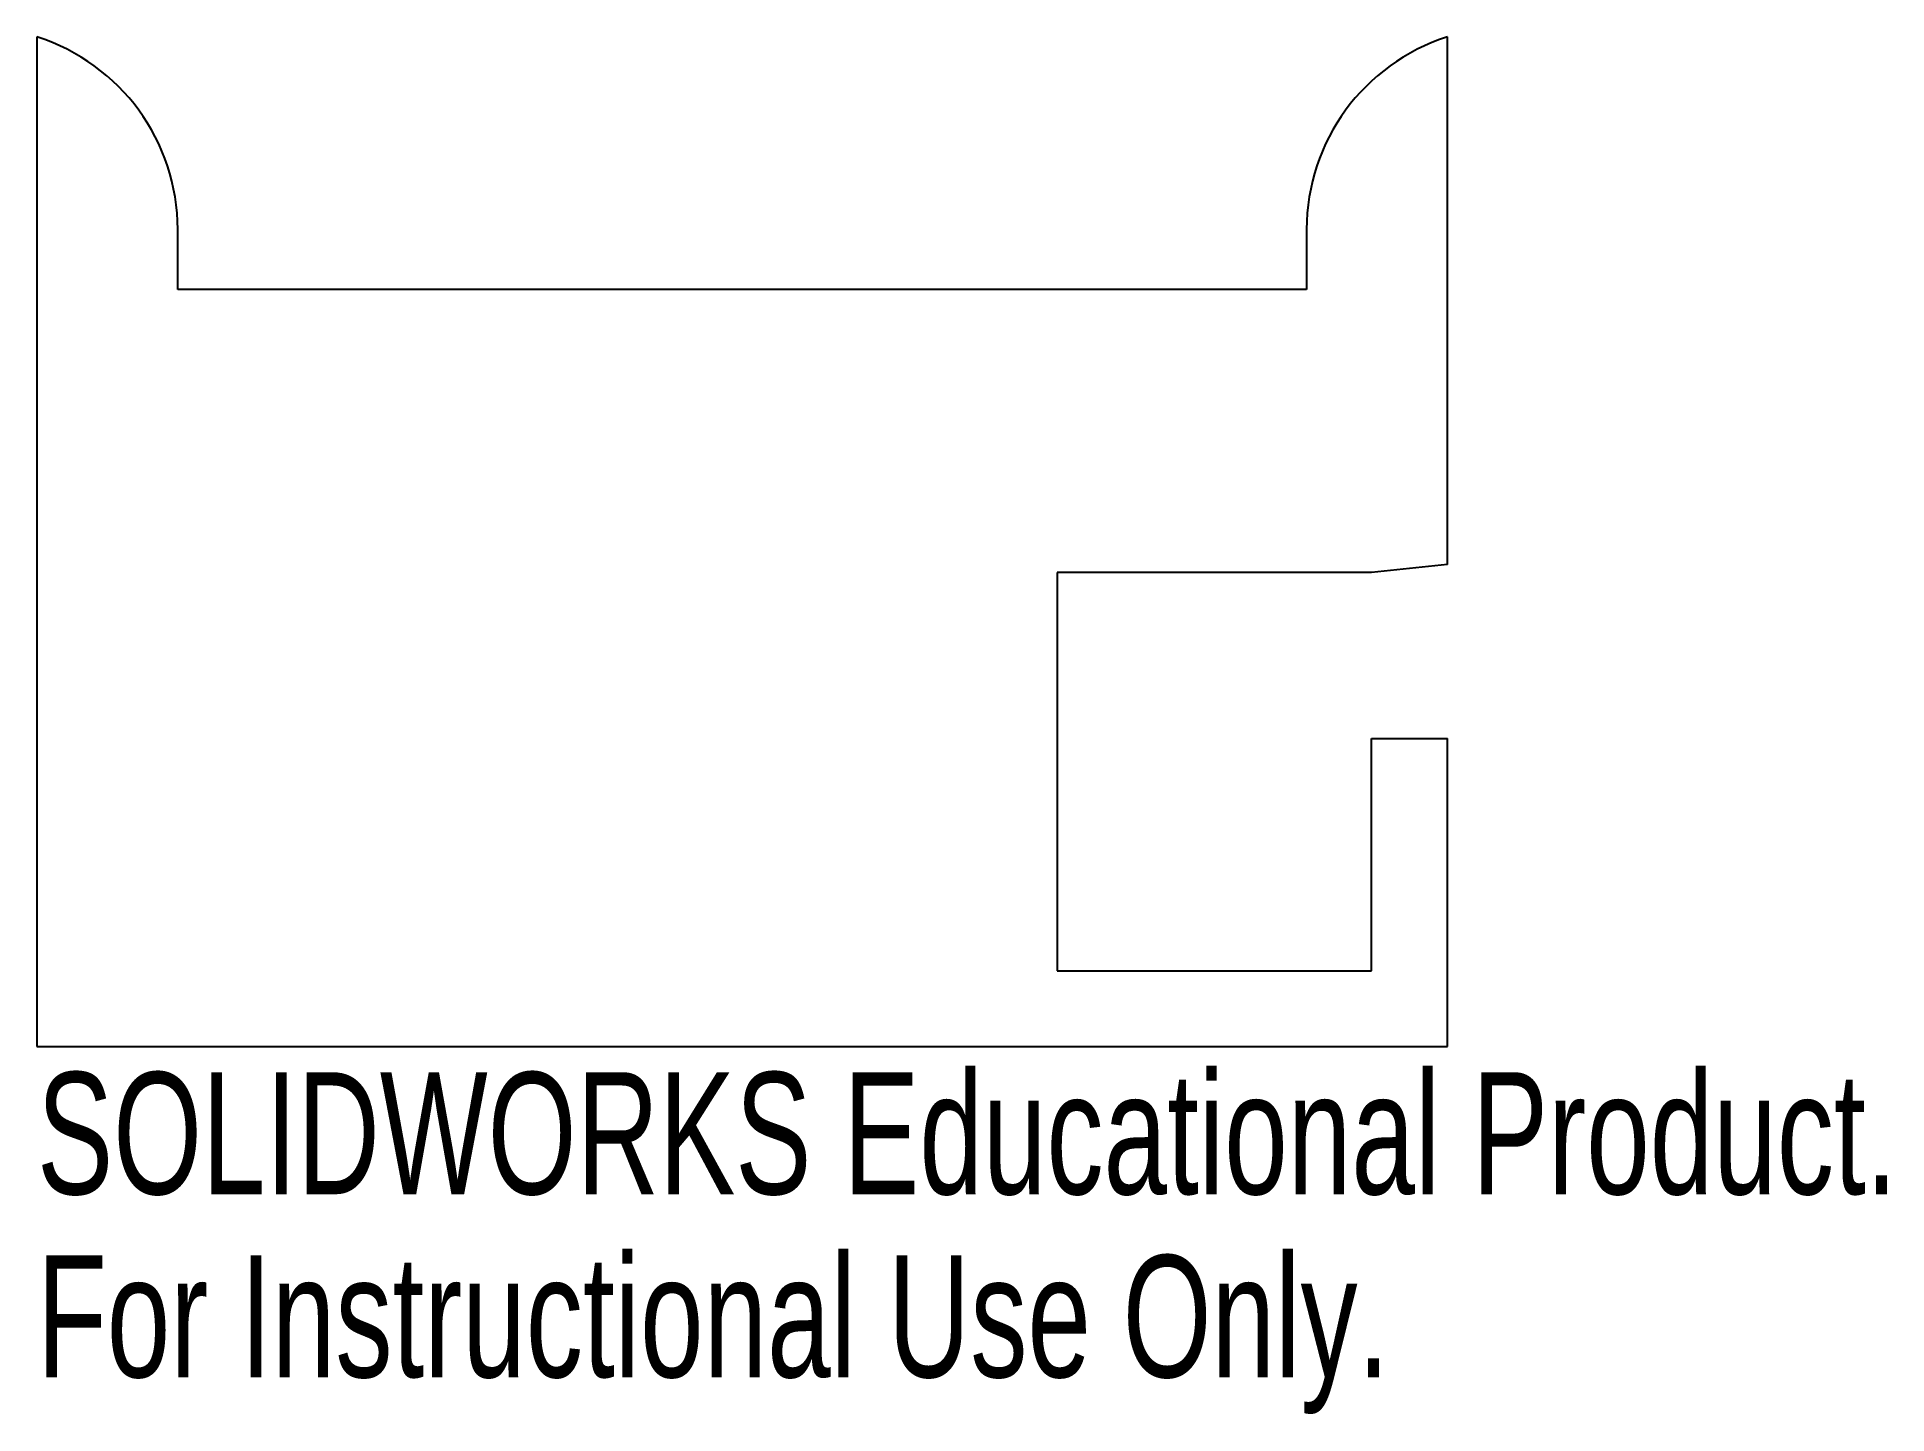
# Model space of a CAD drawing. Header units: millimetres. Extents: x -27.9 to 45.3, y -51.2 to 3.4.
import ezdxf

# ---------------------------------------------------------------- set-up
doc = ezdxf.new("R2010")
doc.units = ezdxf.units.MM
doc.styles.add('SLDTEXTSTYLE0', font='TXT', dxfattribs={"width": 0.7})

msp = doc.modelspace()

# ---------------------------------------------------------------- linework, layer by layer
at = {"color": 7, "linetype": 'Continuous', "lineweight": 25}
for p, q in [((-27.928, 3.383), (-27.928, -36.617)), ((27.928, -17.517), (27.928, 3.383)), ((-22.356, -6.617), (-22.356, -4.24)), ((22.356, -4.24), (22.356, -6.617)), ((22.356, -6.617), (-22.356, -6.617)), ((27.928, -17.517), (24.928, -17.838)), ((24.928, -17.838), (12.471, -17.838)), ((12.471, -17.838), (12.471, -33.617)), ((24.928, -33.617), (24.928, -24.41)), ((24.928, -24.41), (27.928, -24.41)), ((27.928, -36.617), (27.928, -24.41)), ((12.471, -33.617), (24.928, -33.617)), ((-27.928, -36.617), (27.928, -36.617))]:
    msp.add_line(p, q, dxfattribs=at)
for centre, start, end in [((-30.356, -4.24), 0, 72.3331), ((30.356, -4.24), 107.6669, 180)]:
    msp.add_arc(centre, 8, start, end, dxfattribs=at)

# ---------------------------------------------------------------- texts
at = {"color": 7, "linetype": 'Continuous', "char_height": 4.83362, "attachment_point": 1, "style": 'SLDTEXTSTYLE0'}
for s, insert in [('SOLIDWORKS Educational Product.', (-27.928, -37.636)), ('For Instructional Use Only.', (-27.928, -44.887))]:
    msp.add_mtext(s, dxfattribs=dict(at, insert=insert))

doc.saveas('drawing.dxf')
